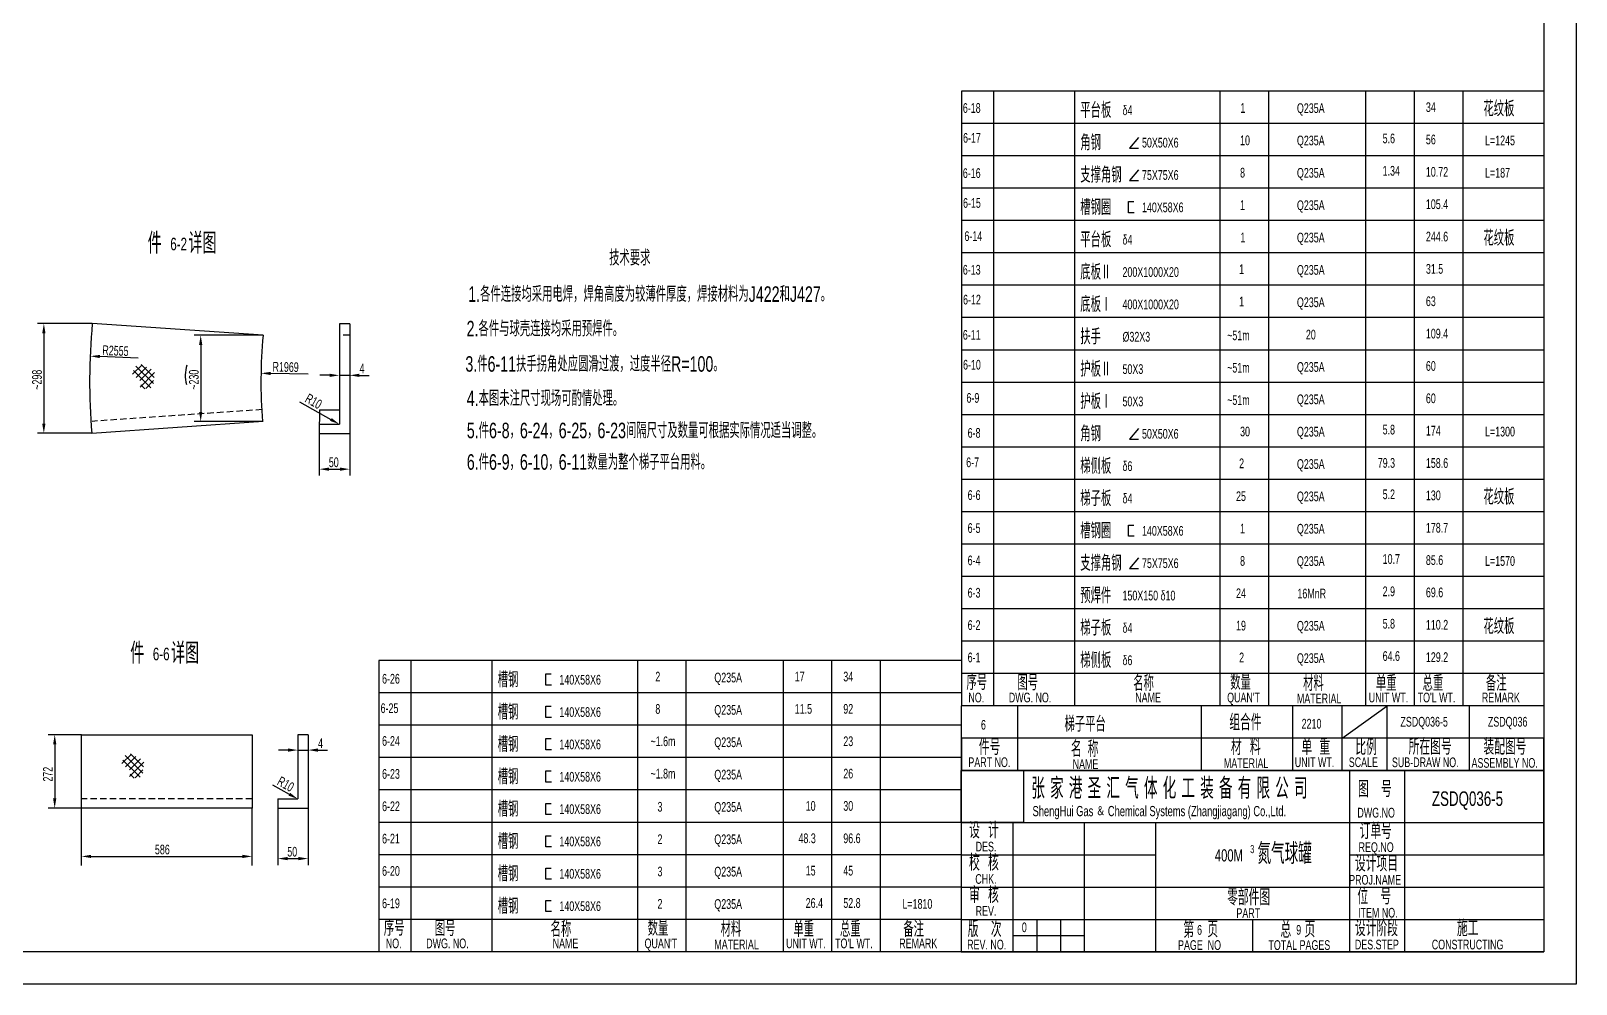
# Model space of a CAD drawing. Header units: millimetres. Extents: x 498745 to 743872, y 17439 to 118325.
# Drawn here: x 663460 to 684943, y 61390 to 74649 of the extents above; entities that cross this region are included whole.
import ezdxf

# ---------------------------------------------------------------- set-up
doc = ezdxf.new("R2010")
doc.units = ezdxf.units.MM
doc.header["$LTSCALE"] = 45
doc.linetypes.add('DASHED', pattern=[0.75, 0.5, -0.25])
doc.styles.add('HGCAD', font='HGCAD.SHX', dxfattribs={"width": 0.75, "bigfont": 'HGCADHZ.SHX'})
picture_1 = doc.add_image_def('image1.jpg', size_in_pixel=(195, 162))

msp = doc.modelspace()

# ---------------------------------------------------------------- hatches: boundary and pattern name
at = {"ltscale": 2}
h = msp.add_hatch(dxfattribs=at)
h.set_pattern_fill('ANSI37', color=256, scale=21.09375, style=0)
h.set_pattern_definition([(45, (349130.53, 37418.19), (-47.35682, 47.35682), []), (135, (349130.53, 37418.19), (-47.35682, -47.35682), [])])
edge = h.paths.add_edge_path()
edge.add_spline(control_points=[(664870.52, 69857.87), (664891.45, 69951.47), (664935.35, 70057.88), (665073.19, 69959.42), (665204, 69923.67), (665155.83, 69804.14), (665169.4, 69671.42), (665067.76, 69694.14), (664932.63, 69611.42), (665008.92, 69745.79), (664956.69, 69813.1), (664903.63, 69839.27), (664870.52, 69857.87)], knot_values=[461.80641867, 461.80641867, 461.80641867, 461.80641867, 1502.70509738, 2049.12781701, 2579.28552822, 3076.56247505, 3668.67283238, 3859.52021923, 4443.37725939, 4907.37038727, 5129.80320371, 5620.96302951, 5620.96302951, 5620.96302951, 5620.96302951], degree=3, periodic=0)
h = msp.add_hatch(dxfattribs=at)
h.set_pattern_fill('ANSI37', color=256, scale=21.09375, style=0)
h.set_pattern_definition([(45, (348982.34, 32001.69), (-47.35682, 47.35682), []), (135, (348982.34, 32001.69), (-47.35682, -47.35682), [])])
edge = h.paths.add_edge_path()
edge.add_spline(control_points=[(664722.33, 64441.37), (664743.26, 64534.97), (664787.16, 64641.38), (664925, 64542.92), (665055.81, 64507.17), (665007.64, 64387.64), (665021.21, 64254.92), (664919.57, 64277.64), (664784.44, 64194.92), (664860.73, 64329.29), (664808.5, 64396.6), (664755.44, 64422.77), (664722.33, 64441.37)], knot_values=[461.80641867, 461.80641867, 461.80641867, 461.80641867, 1502.70509738, 2049.12781701, 2579.28552822, 3076.56247505, 3668.67283238, 3859.52021923, 4443.37725939, 4907.37038727, 5129.80320371, 5620.96302951, 5620.96302951, 5620.96302951, 5620.96302951], degree=3, periodic=0)

# ---------------------------------------------------------------- linework, layer by layer
at = {"color": 7, "ltscale": 2}
for p, q in [((684943.36, 88120.11), (684943.36, 61390.11)), ((684943.36, 61390.11), (647143.36, 61390.11))]:
    msp.add_line(p, q, dxfattribs=at)
at = {"color": 4, "ltscale": 2}
for p, q in [((684493.36, 87670.11), (684493.36, 61840.11)), ((666686.88, 70414.99), (664313.05, 70578.73)), ((667892.53, 70575.47), (667747.88, 70575.47)), ((667747.88, 70575.47), (667747.88, 69178.39)), ((667892.53, 70575.47), (667892.53, 69050.62)), ((666686.88, 69214.94), (664304.63, 69050.62)), ((667470.2, 69380.32), (667469.64, 69050.62)), ((667470.2, 69380.32), (667747.88, 69380.32)), ((667469.64, 69177.83), (667747.32, 69177.83)), ((667469.64, 69050.62), (667892.53, 69050.62)), ((664162.15, 64859.28), (666535.98, 64859.28)), ((664162.15, 63837.72), (664162.15, 64859.28)), ((666535.98, 64859.28), (666535.98, 63837.72)), ((667315.07, 64859.28), (667170.43, 64859.28)), ((667170.43, 64859.28), (667170.43, 63965.49)), ((667315.07, 64859.28), (667315.07, 63837.72)), ((666535.98, 63837.72), (664162.15, 63837.72)), ((666892.18, 63964.93), (667169.87, 63964.93)), ((666892.18, 63964.93), (666892.18, 63837.72)), ((666892.18, 63837.72), (667315.07, 63837.72)), ((684493.36, 61840.11), (648268.36, 61840.11))]:
    msp.add_line(p, q, dxfattribs=at)
at = {"color": 4, "linetype": 'Continuous'}
for p, q in [((676396.88, 73810.11), (676396.88, 65260.11)), ((684496.88, 73810.11), (676396.88, 73810.11)), ((676846.88, 65260.11), (676846.88, 73810.11)), ((677971.88, 65260.11), (677971.88, 73810.11)), ((679996.88, 65260.11), (679996.88, 73810.11)), ((680671.88, 65260.11), (680671.88, 73810.11)), ((682021.88, 65260.11), (682021.88, 73810.11)), ((682696.88, 65260.11), (682696.88, 73810.11)), ((683371.88, 65260.11), (683371.88, 73810.11)), ((668296.6, 65890.11), (668296.6, 61840.11)), ((676396.6, 65890.11), (668296.6, 65890.11)), ((676396.6, 65890.11), (668296.6, 65890.11)), ((668746.6, 61840.11), (668746.6, 65890.11)), ((669871.6, 61840.11), (669871.6, 65890.11)), ((671896.6, 61840.11), (671896.6, 65890.11)), ((672571.6, 61840.11), (672571.6, 65890.11)), ((673921.6, 61840.11), (673921.6, 65890.11)), ((674596.6, 61840.11), (674596.6, 65890.11)), ((675271.6, 61840.11), (675271.6, 65890.11)), ((684496.88, 65710.11), (676396.88, 65710.11)), ((684493.64, 65260.11), (676396.88, 65260.11)), ((684496.88, 65260.11), (676396.88, 65260.11)), ((684496.88, 65260.11), (676396.88, 65260.11)), ((684496.88, 65260.11), (676396.88, 65260.11)), ((684496.88, 65260.11), (676396.88, 65260.11)), ((684496.88, 65260.11), (676396.88, 65260.11)), ((684493.64, 65260.11), (676396.88, 65260.11)), ((676396.88, 64360.11), (676396.88, 65260.11)), ((684500.12, 65260.11), (676400.12, 65260.11)), ((684500.12, 65260.11), (676400.12, 65260.11)), ((684500.12, 65260.11), (676400.12, 65260.11)), ((684500.12, 65260.11), (676400.12, 65260.11)), ((684500.12, 65260.11), (676403.36, 65260.11)), ((677180.34, 64360.11), (677180.34, 65260.11)), ((679736.84, 64360.11), (679736.84, 65260.11)), ((681006.96, 64360.11), (681006.96, 65260.11)), ((681006.96, 64360.11), (681006.96, 65260.11)), ((681689.46, 64360.11), (681689.46, 65260.11)), ((682318.09, 64360.11), (682318.09, 65260.11)), ((683462.55, 64360.11), (683462.55, 65260.11)), ((676396.88, 64810.11), (676396.88, 64360.11)), ((684493.36, 63190.11), (684493.36, 64810.11)), ((676393.36, 64360.11), (676393.36, 61840.11)), ((684493.64, 64360.11), (676393.64, 64360.11)), ((684493.64, 64360.11), (676393.64, 64360.11)), ((684493.64, 64360.11), (676393.64, 64360.11)), ((684493.64, 64360.11), (676393.64, 64360.11)), ((684493.64, 64360.11), (676393.64, 64360.11)), ((684493.64, 64360.11), (676393.64, 64360.11)), ((684493.64, 64360.11), (676393.64, 64360.11)), ((684493.64, 64360.11), (676393.64, 64360.11)), ((684493.64, 64360.11), (676393.64, 64360.11)), ((684493.64, 64360.11), (676393.64, 64360.11)), ((684493.64, 64360.11), (676393.64, 64360.11)), ((684493.64, 64360.11), (676393.64, 64360.11)), ((684493.65, 64360.11), (676393.65, 64360.11)), ((684493.65, 64360.11), (676393.65, 64360.11)), ((684493.64, 64360.11), (676393.65, 64360.11)), ((676393.65, 64360.11), (684493.65, 64360.11)), ((684493.65, 64360.11), (676393.65, 64360.11)), ((684493.65, 64360.11), (676393.65, 64360.11)), ((684493.65, 64360.11), (676393.65, 64360.11)), ((684493.65, 64360.11), (676393.65, 64360.11)), ((684493.65, 64360.11), (676393.65, 64360.11)), ((684493.65, 64360.11), (676393.65, 64360.11)), ((684493.65, 64360.11), (676393.65, 64360.11)), ((684493.65, 64360.11), (676393.65, 64360.11)), ((684493.65, 64360.11), (676393.65, 64360.11)), ((684493.65, 64360.11), (676393.65, 64360.11)), ((684493.65, 64360.11), (676393.65, 64360.11)), ((684493.65, 64360.11), (676393.65, 64360.11)), ((684493.65, 64360.11), (676393.65, 64360.11)), ((684496.88, 64360.11), (676393.65, 64360.11)), ((684496.88, 64360.11), (676393.65, 64360.11)), ((684496.88, 64360.11), (676393.65, 64360.11)), ((684496.88, 64360.11), (676393.65, 64360.11)), ((684493.65, 64360.11), (676396.88, 64360.11)), ((684493.65, 64360.11), (676396.88, 64360.11)), ((684493.64, 64360.11), (676396.88, 64360.11)), ((684493.64, 64360.11), (676396.88, 64360.11)), ((684493.64, 64360.11), (676396.88, 64360.11)), ((684493.65, 64360.11), (676396.88, 64360.11)), ((684493.65, 64360.11), (676396.88, 64360.11)), ((684493.64, 64360.11), (676396.88, 64360.11)), ((684493.64, 64360.11), (676396.88, 64360.11)), ((684493.64, 64360.11), (676396.88, 64360.11)), ((684493.65, 64360.11), (676396.88, 64360.11)), ((684493.65, 64360.11), (676396.88, 64360.11)), ((684493.65, 64360.11), (676396.88, 64360.11)), ((684496.88, 64360.11), (676396.88, 64360.11)), ((684496.88, 64360.11), (676396.88, 64360.11)), ((684496.88, 64360.11), (676400.12, 64360.11)), ((681793.36, 64360.11), (681793.36, 61840.11)), ((682558.36, 64360.11), (682558.36, 61840.11)), ((684493.36, 64360.11), (684493.36, 61840.11)), ((676393.36, 63640.11), (684493.36, 63640.11)), ((677113.36, 63640.11), (677113.36, 61840.11)), ((678103.36, 63640.11), (678103.36, 61840.11)), ((679093.36, 63640.11), (679093.36, 61840.11)), ((676393.36, 63190.11), (679093.36, 63190.11)), ((681793.36, 63190.11), (684493.36, 63190.11)), ((676393.36, 62740.11), (681793.36, 62740.11)), ((681793.36, 62740.11), (684493.36, 62740.11)), ((676393.36, 62290.11), (681793.36, 62290.11)), ((677443.36, 62290.11), (677443.36, 61840.11)), ((677773.36, 62290.11), (677773.36, 61840.11)), ((680443.36, 62290.11), (680443.36, 61840.11)), ((681793.36, 62290.11), (684493.36, 62290.11)), ((677113.36, 62065.02), (678103.36, 62065.02)), ((676393.36, 61840.11), (668293.36, 61840.11)), ((676393.36, 61840.11), (668293.36, 61840.11)), ((676396.6, 61840.11), (668296.6, 61840.11)), ((676396.6, 61840.11), (668296.6, 61840.11)), ((676396.6, 61840.11), (668296.6, 61840.11)), ((676396.6, 61840.11), (668296.6, 61840.11)), ((676396.6, 61840.11), (668296.6, 61840.11)), ((676393.36, 61840.11), (668296.6, 61840.11)), ((676393.36, 61840.11), (668296.6, 61840.11)), ((676399.83, 61840.11), (668299.83, 61840.11)), ((676399.83, 61840.11), (668299.83, 61840.11)), ((676399.84, 61840.12), (668299.84, 61840.12)), ((676399.84, 61840.12), (668299.84, 61840.12)), ((676399.84, 61840.12), (668303.07, 61840.12)), ((676393.36, 61840.11), (681793.36, 61840.11)), ((681793.36, 61840.11), (684493.36, 61840.11))]:
    msp.add_line(p, q, dxfattribs=at)
at = {"color": 7, "linetype": 'Continuous'}
for p, q in [((684496.88, 73360.11), (676396.88, 73360.11)), ((678861.04, 73168.02), (678731.75, 73019.47)), ((684496.88, 72910.11), (676396.88, 72910.11)), ((678731.75, 73019.47), (678858.84, 73019.47)), ((678861.04, 72718.02), (678731.75, 72569.47)), ((684496.88, 72460.11), (676396.88, 72460.11)), ((678731.75, 72569.47), (678858.84, 72569.47)), ((678718.67, 72274.42), (678792.49, 72274.42)), ((678718.67, 72119.18), (678718.67, 72274.42)), ((684496.88, 72010.11), (676396.88, 72010.11)), ((678799.09, 72119.18), (678718.67, 72119.18)), ((684496.88, 71560.11), (676396.88, 71560.11)), ((684496.88, 71560.11), (676396.88, 71560.11)), ((684496.88, 71560.11), (676396.88, 71560.11)), ((684496.88, 71560.11), (676396.88, 71560.11)), ((684496.88, 71110.11), (676396.88, 71110.11)), ((684496.88, 71110.11), (676396.88, 71110.11)), ((684496.88, 71110.11), (676396.88, 71110.11)), ((684496.88, 71110.11), (676396.88, 71110.11)), ((684496.88, 70660.11), (676396.88, 70660.11)), ((684496.88, 70660.11), (676396.88, 70660.11)), ((684496.88, 70660.11), (676396.88, 70660.11)), ((684496.88, 70660.11), (676396.88, 70660.11)), ((684496.88, 70210.11), (676396.88, 70210.11)), ((684496.88, 70210.11), (676396.88, 70210.11)), ((684496.88, 70210.11), (676396.88, 70210.11)), ((684496.88, 70210.11), (676396.88, 70210.11)), ((684496.88, 69760.11), (676396.88, 69760.11)), ((684496.88, 69760.11), (676396.88, 69760.11)), ((684496.88, 69760.11), (676396.88, 69760.11)), ((684496.88, 69760.11), (676396.88, 69760.11)), ((684496.88, 69310.11), (676396.88, 69310.11)), ((684496.88, 69310.11), (676396.88, 69310.11)), ((684496.88, 69310.11), (676396.88, 69310.11)), ((684496.88, 69310.11), (676396.88, 69310.11)), ((678861.04, 69118.02), (678731.75, 68969.47)), ((678731.75, 68969.47), (678858.84, 68969.47)), ((684496.88, 68860.11), (676396.88, 68860.11)), ((684496.88, 68860.11), (676396.88, 68860.11)), ((684496.88, 68860.11), (676396.88, 68860.11)), ((684496.88, 68860.11), (676396.88, 68860.11)), ((684496.88, 68410.11), (676396.88, 68410.11)), ((684496.88, 68410.11), (676396.88, 68410.11)), ((684496.88, 68410.11), (676396.88, 68410.11)), ((684496.88, 68410.11), (676396.88, 68410.11)), ((684496.88, 67960.11), (676396.88, 67960.11)), ((684496.88, 67960.11), (676396.88, 67960.11)), ((684496.88, 67960.11), (676396.88, 67960.11)), ((684496.88, 67960.11), (676396.88, 67960.11)), ((678718.67, 67774.42), (678792.49, 67774.42)), ((678718.67, 67619.18), (678718.67, 67774.42)), ((684496.88, 67510.11), (676396.88, 67510.11)), ((684496.88, 67510.11), (676396.88, 67510.11)), ((684496.88, 67510.11), (676396.88, 67510.11)), ((684496.88, 67510.11), (676396.88, 67510.11)), ((678799.09, 67619.18), (678718.67, 67619.18)), ((678861.04, 67318.02), (678731.75, 67169.47)), ((684496.88, 67060.11), (676396.88, 67060.11)), ((684496.88, 67060.11), (676396.88, 67060.11)), ((684496.88, 67060.11), (676396.88, 67060.11)), ((678731.75, 67169.47), (678858.84, 67169.47)), ((684496.88, 66610.11), (676396.88, 66610.11)), ((684496.88, 66610.11), (676396.88, 66610.11)), ((684496.88, 66610.11), (676396.88, 66610.11)), ((684496.88, 66160.11), (676396.88, 66160.11)), ((684496.88, 66160.11), (676396.88, 66160.11)), ((684496.88, 66160.11), (676396.88, 66160.11)), ((670618.38, 65704.43), (670692.2, 65704.43)), ((670618.38, 65549.18), (670618.38, 65704.43)), ((670698.8, 65549.18), (670618.38, 65549.18)), ((676396.6, 65440.11), (668296.6, 65440.11)), ((670618.38, 65099.18), (670618.38, 65254.43)), ((670618.38, 65254.43), (670692.2, 65254.43)), ((670698.8, 65099.18), (670618.38, 65099.18)), ((676396.6, 64990.11), (668296.6, 64990.11)), ((670618.38, 64804.43), (670692.2, 64804.43)), ((670618.38, 64649.18), (670618.38, 64804.43)), ((684496.88, 64810.11), (676396.88, 64810.11)), ((676396.6, 64540.11), (668296.6, 64540.11)), ((670698.8, 64649.18), (670618.38, 64649.18)), ((670618.38, 64199.18), (670618.38, 64354.43)), ((670618.38, 64354.43), (670692.2, 64354.43)), ((676396.6, 64090.11), (668296.6, 64090.11)), ((676396.6, 64090.11), (668296.6, 64090.11)), ((670698.8, 64199.18), (670618.38, 64199.18)), ((670618.38, 63749.18), (670618.38, 63904.43)), ((670618.38, 63904.43), (670692.2, 63904.43)), ((676396.6, 63640.11), (668296.6, 63640.11)), ((670698.8, 63749.18), (670618.38, 63749.18)), ((670618.38, 63299.18), (670618.38, 63454.43)), ((670618.38, 63454.43), (670692.2, 63454.43)), ((676396.6, 63190.11), (668296.6, 63190.11)), ((676396.6, 63190.11), (668296.6, 63190.11)), ((670698.8, 63299.18), (670618.38, 63299.18)), ((670618.38, 63004.43), (670692.2, 63004.43)), ((670618.38, 62849.18), (670618.38, 63004.43)), ((676396.6, 62740.11), (668296.6, 62740.11)), ((676396.6, 62740.11), (668296.6, 62740.11)), ((676396.6, 62740.11), (668296.6, 62740.11)), ((676396.6, 62740.11), (668296.6, 62740.11)), ((670698.8, 62849.18), (670618.38, 62849.18)), ((670618.38, 62399.18), (670618.38, 62554.43)), ((670618.38, 62554.43), (670692.2, 62554.43)), ((670698.8, 62399.18), (670618.38, 62399.18)), ((676396.6, 62290.11), (668296.6, 62290.11))]:
    msp.add_line(p, q, dxfattribs=at)
at = {"color": 7, "linetype": 'Continuous', "ltscale": 2}
for p, q in [((664313.05, 70578.73), (663549.56, 70578.73)), ((663639.56, 70443.73), (663639.56, 69186.2)), ((666686.88, 70414.99), (665730.33, 70414.99)), ((665820.33, 70279.99), (665820.33, 69349.94)), ((666686.88, 69214.94), (665730.33, 69214.94)), ((664313.05, 69051.2), (663549.56, 69051.2))]:
    msp.add_line(p, q, dxfattribs=at)
at = {"color": 2, "linetype": 'DASHED', "ltscale": 4}
for p, q in [((667892.53, 70414.99), (667747.88, 70414.99)), ((666675.44, 69380.83), (664310.34, 69217.69)), ((666535.98, 63964.93), (664162.15, 63964.93))]:
    msp.add_line(p, q, dxfattribs=at)
at = {"ltscale": 2}
for p, q in [((664952.01, 70097.91), (664418.42, 70119.13)), ((667747.88, 70072.18), (667747.88, 69767.95)), ((667892.53, 70072.18), (667892.53, 69767.95)), ((667316.32, 69875.51), (666794.03, 69884.15)), ((667612.88, 69857.95), (667477.88, 69857.95)), ((667747.88, 69857.95), (667892.53, 69857.95)), ((668027.53, 69857.61), (668162.89, 69857.61)), ((667194.91, 69487.93), (667629.55, 69244.38)), ((667892.53, 69254.22), (667892.53, 68462.81)), ((667469.64, 69050.62), (667469.64, 68462.81)), ((667604.64, 68552.81), (667757.53, 68552.81)), ((664162.15, 64859.28), (663700.44, 64859.28)), ((663790.44, 64724.28), (663790.44, 63972.72)), ((667170.43, 64859.28), (667170.43, 64555.06)), ((667315.07, 64859.28), (667315.07, 64555.06)), ((667035.43, 64645.06), (666900.43, 64645.06)), ((667170.43, 64645.06), (667315.07, 64645.06)), ((667450.07, 64645.06), (667585.44, 64645.06)), ((666816.89, 64163.28), (667052.1, 64031.49)), ((664162.15, 63837.72), (663700.44, 63837.72)), ((664162.15, 63039.32), (664162.15, 63837.72)), ((666535.98, 63039.32), (666535.98, 63837.72)), ((666892.18, 63837.72), (666892.18, 63046.32)), ((667315.07, 63837.72), (667315.07, 63046.32)), ((664297.15, 63166.43), (666400.98, 63166.43)), ((667027.18, 63136.32), (667180.07, 63136.32))]:
    msp.add_line(p, q, dxfattribs=at)
at = {"color": 4}
for p, q in [((684496.88, 65260.11), (676396.88, 65260.11)), ((676396.6, 61840.12), (668296.6, 61840.12))]:
    msp.add_line(p, q, dxfattribs=at)
msp.add_line((681689.46, 64810.11), (682318.09, 65260.11))
at = {"color": 4, "ltscale": 2}
for centre, radius, start, end in [((673321.66, 69765), 9045.28, 174.838588, 184.529871), ((673996.66, 69765), 7338.62, 174.918596, 184.30302), ((667747.32, 69178.39), 0.562, 270, 0), ((667747.32, 69178.39), 0.562, 270, 0), ((667169.87, 63965.49), 0.562, 270, 0), ((667169.87, 63965.49), 0.562, 270, 0)]:
    msp.add_arc(centre, radius, start, end, dxfattribs=at)
at = {"color": 7, "linetype": 'Continuous'}
msp.add_arc((666064.84, 69856), 459.72, 162.022646, 195.641373, dxfattribs=at)
at = {"color": 7, "linetype": 'Continuous', "ltscale": 2}
for points in [[(663617.06, 70443.73), (663662.06, 70443.73), (663639.56, 70578.73)], [(665797.83, 70279.99), (665842.83, 70279.99), (665820.33, 70414.99)], [(663617.06, 69186.2), (663662.06, 69186.2), (663639.56, 69051.2)], [(665797.83, 69349.94), (665842.83, 69349.94), (665820.33, 69214.94)]]:
    msp.add_solid(points, dxfattribs=at)
at = {"ltscale": 2}
for points in [[(664419.31, 70141.62), (664417.52, 70096.65), (664283.52, 70124.5)], [(666794.4, 69906.65), (666793.65, 69861.66), (666659.05, 69886.39)], [(667612.88, 69880.45), (667612.88, 69835.45), (667747.88, 69857.95)], [(668027.53, 69880.45), (668027.53, 69835.45), (667892.53, 69857.95)], [(667640.55, 69264.01), (667618.55, 69224.75), (667747.32, 69178.39)], [(667604.64, 68575.31), (667604.64, 68530.31), (667469.64, 68552.81)], [(667757.53, 68575.31), (667757.53, 68530.31), (667892.53, 68552.81)], [(663767.94, 64724.28), (663812.94, 64724.28), (663790.44, 64859.28)], [(667035.43, 64667.56), (667035.43, 64622.56), (667170.43, 64645.06)], [(667450.07, 64667.56), (667450.07, 64622.56), (667315.07, 64645.06)], [(667063.1, 64051.11), (667041.1, 64011.86), (667169.87, 63965.49)], [(663767.94, 63972.72), (663812.94, 63972.72), (663790.44, 63837.72)], [(664297.15, 63188.93), (664297.15, 63143.93), (664162.15, 63166.43)], [(666400.98, 63188.93), (666400.98, 63143.93), (666535.98, 63166.43)], [(667027.18, 63158.82), (667027.18, 63113.82), (666892.18, 63136.32)], [(667180.07, 63158.82), (667180.07, 63113.82), (667315.07, 63136.32)]]:
    msp.add_solid(points, dxfattribs=at)

# ---------------------------------------------------------------- texts
at = {"color": 7, "linetype": 'Continuous', "style": 'HGCAD'}
for s, height, width, p in [('花纹板', 216, 0.7, (683655.35, 73459.89)), ('6-18', 135, 0.7, (676416.88, 73508.87)), ('平台板', 216, 0.7, (678049.91, 73438.28)), ('δ4', 135, 0.7, (678636.72, 73477.13)), ('1', 135, 0.7, (680276.8, 73509.13)), ('Q235A', 135, 0.7, (681061.98, 73506.74)), ('34', 135, 0.7, (682855.06, 73520.91)), ('6-17', 135, 0.7, (676419.77, 73093.44)), ('角钢', 216, 0.7, (678049.91, 72988.28)), ('50X50X6 ', 135, 0.7, (678907.85, 73026.97)), ('10', 135, 0.7, (680271.58, 73059.13)), ('Q235A', 135, 0.7, (681061.98, 73056.74)), ('5.6', 135, 0.7, (682253.65, 73085.65)), ('56', 135, 0.7, (682855.06, 73070.91)), ('L=1245', 135, 0.7, (683677.46, 73057.78)), ('6-16', 135, 0.7, (676416.88, 72603.45)), ('支撑角钢', 216, 0.7, (678049.91, 72538.28)), ('75X75X6 ', 135, 0.7, (678907.85, 72576.97)), ('8', 135, 0.7, (680271.58, 72609.13)), ('Q235A', 135, 0.7, (681061.98, 72606.74)), ('1.34', 135, 0.7, (682253.65, 72635.65)), ('10.72', 135, 0.7, (682855.06, 72620.91)), ('L=187', 135, 0.7, (683677.46, 72607.78)), ('6-15', 135, 0.7, (676419.77, 72188.02)), ('槽钢圈', 216, 0.7, (678049.91, 72088.28)), ('140X58X6', 135, 0.7, (678907.85, 72126.97)), ('1', 135, 0.7, (680271.58, 72159.13)), ('Q235A', 135, 0.7, (681061.98, 72156.74)), ('105.4', 135, 0.7, (682855.06, 72170.91)), ('6-2', 175.5, 0.7, (665397.63, 71596.45)), ('6-14', 135, 0.7, (676439.08, 71726.41)), ('平台板', 216, 0.7, (678049.91, 71638.28)), ('δ4', 135, 0.7, (678636.72, 71677.13)), ('1', 135, 0.7, (680276.8, 71709.13)), ('Q235A', 135, 0.7, (681061.98, 71706.74)), ('244.6', 135, 0.7, (682855.06, 71720.91)), ('花纹板', 216, 0.7, (683655.35, 71659.89)), ('技术要求', 216, 0.7, (671498.97, 71385.49)), ('6-13', 135, 0.7, (676416.88, 71258.87)), ('底板Ⅱ', 216, 0.7, (678049.91, 71188.28)), ('200X1000X20', 135, 0.7, (678636.72, 71227.13)), ('1', 135, 0.7, (680258.55, 71266.31)), ('Q235A', 135, 0.7, (681061.98, 71256.74)), ('31.5', 135, 0.7, (682855.06, 71270.91)), ('1.各件连接均采用电焊，焊角高度为较薄件厚度，焊接材料为J422和J427。', 216, 0.7, (669540.36, 70880.22)), ('6-12', 135, 0.7, (676419.77, 70843.44)), ('底板Ⅰ', 216, 0.7, (678049.91, 70738.28)), ('400X1000X20', 135, 0.7, (678636.72, 70777.13)), ('1', 135, 0.7, (680258.55, 70816.31)), ('Q235A', 135, 0.7, (681061.98, 70806.74)), ('63', 135, 0.7, (682855.06, 70820.91)), ('2.各件与球壳连接均采用预焊件。', 216, 0.7, (669517.47, 70400.01)), ('6-11', 135, 0.7, (676416.88, 70353.45)), ('扶手', 216, 0.7, (678049.91, 70288.28)), ('%%C32X3', 135, 0.7, (678636.72, 70327.13)), ('~51m', 135, 0.7, (680091.65, 70346.45)), ('20', 135, 0.7, (681186.55, 70356.74)), ('109.4', 135, 0.7, (682855.06, 70370.91)), ('3.件6-11扶手拐角处应圆滑过渡，过度半径R=100。', 216, 0.7, (669500.51, 69908.5)), ('6-10', 135, 0.7, (676419.77, 69938.02)), ('护板Ⅱ', 216, 0.7, (678049.91, 69838.28)), ('Q235A', 135, 0.7, (681061.98, 69906.74)), ('60', 135, 0.7, (682855.06, 69920.91)), ('50X3', 135, 0.7, (678636.72, 69877.13)), ('~51m', 135, 0.7, (680091.65, 69896.45)), ('4.本图未注尺寸现场可酌情处理。', 216, 0.7, (669519.64, 69430.7)), ('6-9', 135, 0.7, (676467.34, 69476.41)), ('护板Ⅰ', 216, 0.7, (678049.91, 69388.28)), ('60', 135, 0.7, (682855.06, 69470.91)), ('50X3', 135, 0.7, (678636.72, 69427.13)), ('~51m', 135, 0.7, (680091.65, 69446.45)), ('Q235A', 135, 0.7, (681061.98, 69456.74)), ('5.件6-8，6-24，6-25，6-23间隔尺寸及数量可根据实际情况适当调整。', 216, 0.7, (669520.43, 68983.19)), ('6-8', 135, 0.7, (676483.65, 68989.83)), ('角钢', 216, 0.7, (678049.91, 68938.28)), ('50X50X6 ', 135, 0.7, (678907.85, 68976.97)), ('30', 135, 0.7, (680271.58, 69009.13)), ('Q235A', 135, 0.7, (681061.98, 69006.74)), ('5.8', 135, 0.7, (682253.65, 69035.65)), ('174', 135, 0.7, (682855.06, 69020.91)), ('L=1300', 135, 0.7, (683677.46, 69007.78)), ('6.件6-9，6-10，6-11数量为整个梯子平台用料。', 216, 0.7, (669520.43, 68544.74)), ('6-7', 135, 0.7, (676463.12, 68580.37)), ('梯侧板', 216, 0.7, (678049.91, 68488.28)), ('δ6', 135, 0.7, (678636.72, 68527.13)), ('2', 135, 0.7, (680258.55, 68566.31)), ('Q235A', 135, 0.7, (681061.98, 68556.74)), ('79.3', 135, 0.7, (682185.72, 68572.08)), ('158.6', 135, 0.7, (682855.06, 68570.91)), ('6-6', 135, 0.7, (676483.65, 68124.74)), ('梯子板', 216, 0.7, (678049.91, 68038.28)), ('δ4', 135, 0.7, (678636.72, 68077.13)), ('25', 135, 0.7, (680215.38, 68109.13)), ('Q235A', 135, 0.7, (681061.98, 68106.74)), ('5.2', 135, 0.7, (682253.65, 68135.65)), ('130', 135, 0.7, (682855.06, 68120.91)), ('花纹板', 216, 0.7, (683655.35, 68059.89)), ('6-5', 135, 0.7, (676483.65, 67666.31)), ('槽钢圈', 216, 0.7, (678049.91, 67588.28)), ('140X58X6', 135, 0.7, (678907.85, 67626.97)), ('1', 135, 0.7, (680271.58, 67659.13)), ('Q235A', 135, 0.7, (681061.98, 67656.74)), ('178.7', 135, 0.7, (682855.06, 67670.91)), ('6-4', 135, 0.7, (676483.65, 67216.31)), ('支撑角钢', 216, 0.7, (678049.91, 67138.28)), ('75X75X6 ', 135, 0.7, (678907.85, 67176.97)), ('8', 135, 0.7, (680271.58, 67209.13)), ('Q235A', 135, 0.7, (681061.98, 67206.74)), ('10.7', 135, 0.7, (682253.65, 67235.65)), ('85.6', 135, 0.7, (682855.06, 67220.91)), ('L=1570', 135, 0.7, (683677.46, 67207.78)), ('6-3', 135, 0.7, (676483.65, 66766.31)), ('预焊件', 216, 0.7, (678049.91, 66688.28)), ('150X150 δ10', 135, 0.7, (678636.72, 66727.13)), ('24', 135, 0.7, (680215.38, 66759.13)), ('16MnR', 135, 0.7, (681068.81, 66755)), ('2.9', 135, 0.7, (682253.65, 66785.65)), ('69.6', 135, 0.7, (682855.06, 66770.91)), ('6-2', 135, 0.7, (676483.65, 66316.31)), ('梯子板', 216, 0.7, (678049.91, 66238.28)), ('δ4', 135, 0.7, (678636.72, 66277.13)), ('19', 135, 0.7, (680215.38, 66309.13)), ('Q235A', 135, 0.7, (681061.98, 66306.74)), ('5.8', 135, 0.7, (682253.65, 66335.65)), ('110.2', 135, 0.7, (682855.06, 66320.91)), ('花纹板', 216, 0.7, (683655.35, 66259.89)), ('6-6', 175.5, 0.7, (665155.03, 65894.04)), ('6-1', 135, 0.7, (676483.65, 65866.31)), ('梯侧板', 216, 0.7, (678049.91, 65788.28)), ('δ6', 135, 0.7, (678636.72, 65827.13)), ('2', 135, 0.7, (680258.55, 65866.31)), ('Q235A', 135, 0.7, (681061.98, 65856.74)), ('64.6', 135, 0.7, (682253.65, 65885.65)), ('129.2', 135, 0.7, (682855.06, 65870.91)), ('槽钢', 216, 0.7, (669949.62, 65518.28)), ('6-26', 135, 0.7, (668341.98, 65569.83)), ('140X58X6', 135, 0.7, (670807.56, 65556.97)), ('2', 135, 0.7, (672141.55, 65599.95)), ('Q235A', 135, 0.7, (672961.69, 65586.74)), ('17', 135, 0.7, (674079.78, 65600.92)), ('34', 135, 0.7, (674754.78, 65600.92)), ('序号', 216, 0.7, (676467.43, 65482.12)), ('图号', 216, 0.7, (677175.76, 65477.17)), ('名称', 216, 0.7, (678785.83, 65467.27)), ('数量', 216, 0.7, (680135, 65482.12)), ('材料', 216, 0.7, (681148.65, 65467.94)), ('单重', 216, 0.7, (682160.48, 65467.27)), ('总重', 216, 0.7, (682808.86, 65467.27)), ('备注', 216, 0.7, (683689.4, 65467.27)), ('NO.', 135, 0.7, (676493.97, 65309.14)), ('DWG. NO.', 135, 0.7, (677055.92, 65309.14)), ('NAME', 135, 0.7, (678813.86, 65309.14)), ("QUAN'T", 135, 0.7, (680091.81, 65309.14)), ('MATERIAL', 135, 0.7, (681061.98, 65294.96)), ('UNIT WT.', 135, 0.7, (682059.66, 65309.14)), ("TO'L WT.", 135, 0.7, (682740.33, 65309.14)), ('REMARK', 135, 0.7, (683632.69, 65309.14)), ('6-25', 135, 0.7, (668321.45, 65160.37)), ('槽钢', 216, 0.7, (669949.62, 65068.28)), ('140X58X6', 135, 0.7, (670807.56, 65106.97)), ('8', 135, 0.7, (672141.55, 65149.95)), ('Q235A', 135, 0.7, (672961.69, 65136.74)), ('11.5', 135, 0.7, (674079.78, 65150.92)), ('92', 135, 0.7, (674754.78, 65150.92)), ('梯子平台', 216, 0.7, (677829.77, 64900.58)), ('ZSDQ036-5', 135, 0.7, (682501.09, 64972.03)), ('ZSDQ036', 135, 0.7, (683716.9, 64972.03)), ('6', 135, 0.7, (676668.88, 64929.48)), ('2210', 135, 0.7, (681127.63, 64944.73)), ('6-24', 135, 0.7, (668341.98, 64704.74)), ('槽钢', 216, 0.7, (669949.62, 64618.28)), ('140X58X6', 135, 0.7, (670807.56, 64656.97)), ('~1.6m', 135, 0.7, (672073.79, 64699.95)), ('Q235A', 135, 0.7, (672961.69, 64686.74)), ('23', 135, 0.7, (674754.78, 64700.92)), ('PART NO.', 135, 0.7, (676493.98, 64409.14)), ('NAME', 135, 0.7, (677943.8, 64382.83)), ('MATERIAL', 135, 0.7, (680046.66, 64394.96)), ('UNIT WT.', 135, 0.7, (681032.19, 64409.14)), ('SCALE', 135, 0.7, (681783.06, 64409.14)), ('SUB-DRAW NO.', 135, 0.7, (682383.15, 64408.04)), ('ASSEMBLY NO.', 135, 0.7, (683489.97, 64399.69)), ('6-23', 135, 0.7, (668341.98, 64246.32)), ('槽钢', 216, 0.7, (669949.62, 64168.28)), ('140X58X6', 135, 0.7, (670807.56, 64206.97)), ('~1.8m', 135, 0.7, (672073.79, 64249.95)), ('Q235A', 135, 0.7, (672961.69, 64236.74)), ('26', 135, 0.7, (674754.78, 64250.92)), ('6-22', 135, 0.7, (668341.98, 63796.32)), ('槽钢', 216, 0.7, (669949.62, 63718.28)), ('140X58X6', 135, 0.7, (670807.56, 63756.97)), ('3', 135, 0.7, (672171.29, 63789.13)), ('Q235A', 135, 0.7, (672961.69, 63786.74)), ('10', 135, 0.7, (674232, 63800.92)), ('30', 135, 0.7, (674754.78, 63800.92)), ('DWG.NO', 135.054, 0.7, (681902.36, 63707.33)), ('6-21', 135, 0.7, (668341.98, 63346.32)), ('槽钢', 216, 0.7, (669949.62, 63268.28)), ('140X58X6', 135, 0.7, (670807.56, 63306.97)), ('2', 135, 0.7, (672171.29, 63339.13)), ('Q235A', 135, 0.7, (672961.69, 63336.74)), ('48.3', 135, 0.7, (674131.73, 63350.92)), ('96.6', 135, 0.7, (674754.78, 63350.92)), ('氮气球罐', 291.947, 0.68, (680514.15, 63060.87)), ('DES.', 135.054, 0.7, (676594.85, 63235.18)), ('400M', 170.303, 0.7, (679920.85, 63095.62)), ('3', 113.4, 0.7, (680412.06, 63212.13)), ('REQ.NO', 135.054, 0.7, (681919.31, 63227.74)), ('6-20', 135, 0.7, (668341.98, 62896.32)), ('槽钢', 216, 0.7, (669949.62, 62818.28)), ('140X58X6', 135, 0.7, (670807.56, 62856.97)), ('3', 135, 0.7, (672171.29, 62889.13)), ('Q235A', 135, 0.7, (672961.69, 62886.74)), ('15', 135, 0.7, (674232, 62900.92)), ('45', 135, 0.7, (674754.78, 62900.92)), ('CHK.', 135.054, 0.7, (676590.1, 62785)), ('PROJ.NAME', 135.054, 0.7, (681788.62, 62773.24)), ('6-19', 135, 0.7, (668341.98, 62446.32)), ('槽钢', 216, 0.7, (669949.62, 62368.28)), ('140X58X6', 135, 0.7, (670807.56, 62406.97)), ('2', 135, 0.7, (672171.29, 62439.13)), ('Q235A', 135, 0.7, (672961.69, 62436.74)), ('26.4', 135, 0.7, (674232, 62450.92)), ('52.8', 135, 0.7, (674754.78, 62450.92)), ('L=1810', 135, 0.7, (675577.18, 62437.79)), ('REV.', 135.054, 0.7, (676595.27, 62340.67)), ('PART ', 135.054, 0.7, (680220.46, 62309.65)), ('ITEM NO.', 135.054, 0.7, (681912.33, 62315.8)), ('序号', 216, 0.7, (668367.15, 62062.12)), ('图号', 216, 0.7, (669075.48, 62057.17)), ('名称', 216, 0.7, (670685.54, 62047.27)), ('数量', 216, 0.7, (672034.72, 62062.12)), ('材料', 216, 0.7, (673048.36, 62047.94)), ('单重', 216, 0.7, (674060.19, 62047.27)), ('总重', 216, 0.7, (674708.58, 62047.27)), ('备注', 216, 0.7, (675589.12, 62047.27)), ('0', 135.05, 0.7, (677237.05, 62112.48)), ('6', 135.05, 0.7, (679673.41, 62076.52)), ('9', 135.05, 0.7, (681052.1, 62076.95)), ('NO.', 135, 0.7, (668393.69, 61889.14)), ('DWG. NO.', 135, 0.7, (668955.63, 61889.14)), ('NAME', 135, 0.7, (670713.58, 61889.14)), ("QUAN'T", 135, 0.7, (671991.52, 61889.14)), ('MATERIAL', 135, 0.7, (672961.69, 61874.96)), ('UNIT WT.', 135, 0.7, (673959.38, 61889.14)), ("TO'L WT.", 135, 0.7, (674640.04, 61889.14)), ('REMARK', 135, 0.7, (675532.4, 61889.14)), ('REV. NO.', 135.054, 0.7, (676477.02, 61872.51)), ('PAGE  NO', 135.054, 0.7, (679408.81, 61865.85)), ('TOTAL PAGES', 135.0539, 0.7, (680665.88, 61865.85)), ('DES.STEP', 135.054, 0.7, (681867.61, 61873.24)), ('CONSTRUCTING', 135.0539, 0.7, (682936.93, 61873.24))]:
    msp.add_text(s, height=height, dxfattribs=dict(at, width=width)).set_placement(p)
at = {"style": 'HGCAD', "width": 0.7}
for s, height, p in [('件     详图', 292.5, (665083.65, 71549.58)), ('4', 135, (668029.37, 69886.08)), ('50', 135, (667601.63, 68580.94)), ('件     详图', 292.5, (664841.05, 65847.16)), ('4', 135, (667451.92, 64673.18)), ('件号', 225, (676639.28, 64575.47)), ('名', 225, (677920.39, 64549.16)), ('称', 225, (678152.28, 64549.16)), ('材', 225, (680143.72, 64575.47)), ('料', 225, (680408.74, 64575.47)), ('单', 225, (681125.39, 64575.47)), ('重', 225, (681373.84, 64575.47)), ('比例', 225, (681874.7, 64575.47)), ('所在图号', 225, (682615.09, 64580.57)), ('装配图号', 225, (683655.04, 64580.57)), ('图   号', 225.09, (681910.57, 63990.29)), ('设  计', 225.09, (676503.3, 63417.69)), ('订单号', 225.09, (681932.2, 63406)), ('586', 135, (665183.69, 63194.56)), ('50', 135, (667024.17, 63164.44)), ('校  核', 225.09, (676503.3, 62967.69)), ('设计项目', 225.09, (681868.17, 62956)), ('审  核', 225.09, (676503.3, 62517.69)), ('零部件图', 225.09, (680091.24, 62484.4)), ('位   号', 225.09, (681901.73, 62498.56)), ('设计阶段', 225.09, (681868.17, 62056)), ('施工', 225.09, (683286.58, 62056)), ('版   次', 225.09, (676485.23, 62044.4)), ('第', 225.09, (679482.63, 62032.71)), ('页', 225.09, (679816.76, 62039.98)), ('总', 225.09, (680832.63, 62032.71)), ('页', 225.09, (681166.76, 62039.98))]:
    msp.add_text(s, height=height, dxfattribs=at).set_placement(p)
at = {"ltscale": 2, "style": 'HGCAD', "width": 0.7}
msp.add_text('R2555', height=135, rotation=357.722222, dxfattribs=at).set_placement((664450.76, 70140.75))
at = {"style": 'HGCAD', "width": 0.7}
for s, rotation, p in [('R1969', 359.052251, (666818.07, 69909.58)), ('R10', 330.736472, (667257.92, 69493.23)), ('272', 90, (663762.32, 64206.75)), ('R10', 330.736472, (666870.35, 64169.37))]:
    msp.add_text(s, height=135, rotation=rotation, dxfattribs=at).set_placement(p)
at = {"color": 7, "style": 'HGCAD', "width": 0.7}
for s, p in [('~298', (663611.43, 69657.46)), ('~230', (665792.21, 69657.46))]:
    msp.add_text(s, height=135, rotation=90, dxfattribs=at).set_placement(p)
at = {"color": 7, "linetype": 'Continuous', "lineweight": 15, "style": 'HGCAD', "width": 0.7}
msp.add_text('组合件', height=225, dxfattribs=at).set_placement((680121.57, 64917.8))
at = {"color": 4, "style": 'HGCAD', "width": 0.68}
msp.add_text('张 家 港 圣 汇 气 体 化 工 装 备 有 限 公 司', height=292.0638, dxfattribs=at).set_placement((677369.28, 63966.86))
at = {"color": 7, "style": 'HGCAD', "width": 0.7}
msp.add_text('ZSDQ036-5', height=202.5, dxfattribs=at).set_placement((682938.56, 63868.44))
at = {"color": 4, "linetype": 'Continuous', "style": 'HGCAD', "width": 0.7}
msp.add_text(' ShengHui Gas ＆ Chemical Systems (Zhangjiagang) Co.,Ltd.', height=141.9754, dxfattribs=at).set_placement((677349.63, 63725.99))

# ---------------------------------------------------------------- pictures from other files: only their frames are drawn
at = {"color": 7}
image = msp.add_image(picture_1, insert=(676393.36, 63639.83), size_in_units=(867.01, 720.29), dxfattribs=at)
image.dxf.flags = 7

doc.saveas('drawing.dxf')
